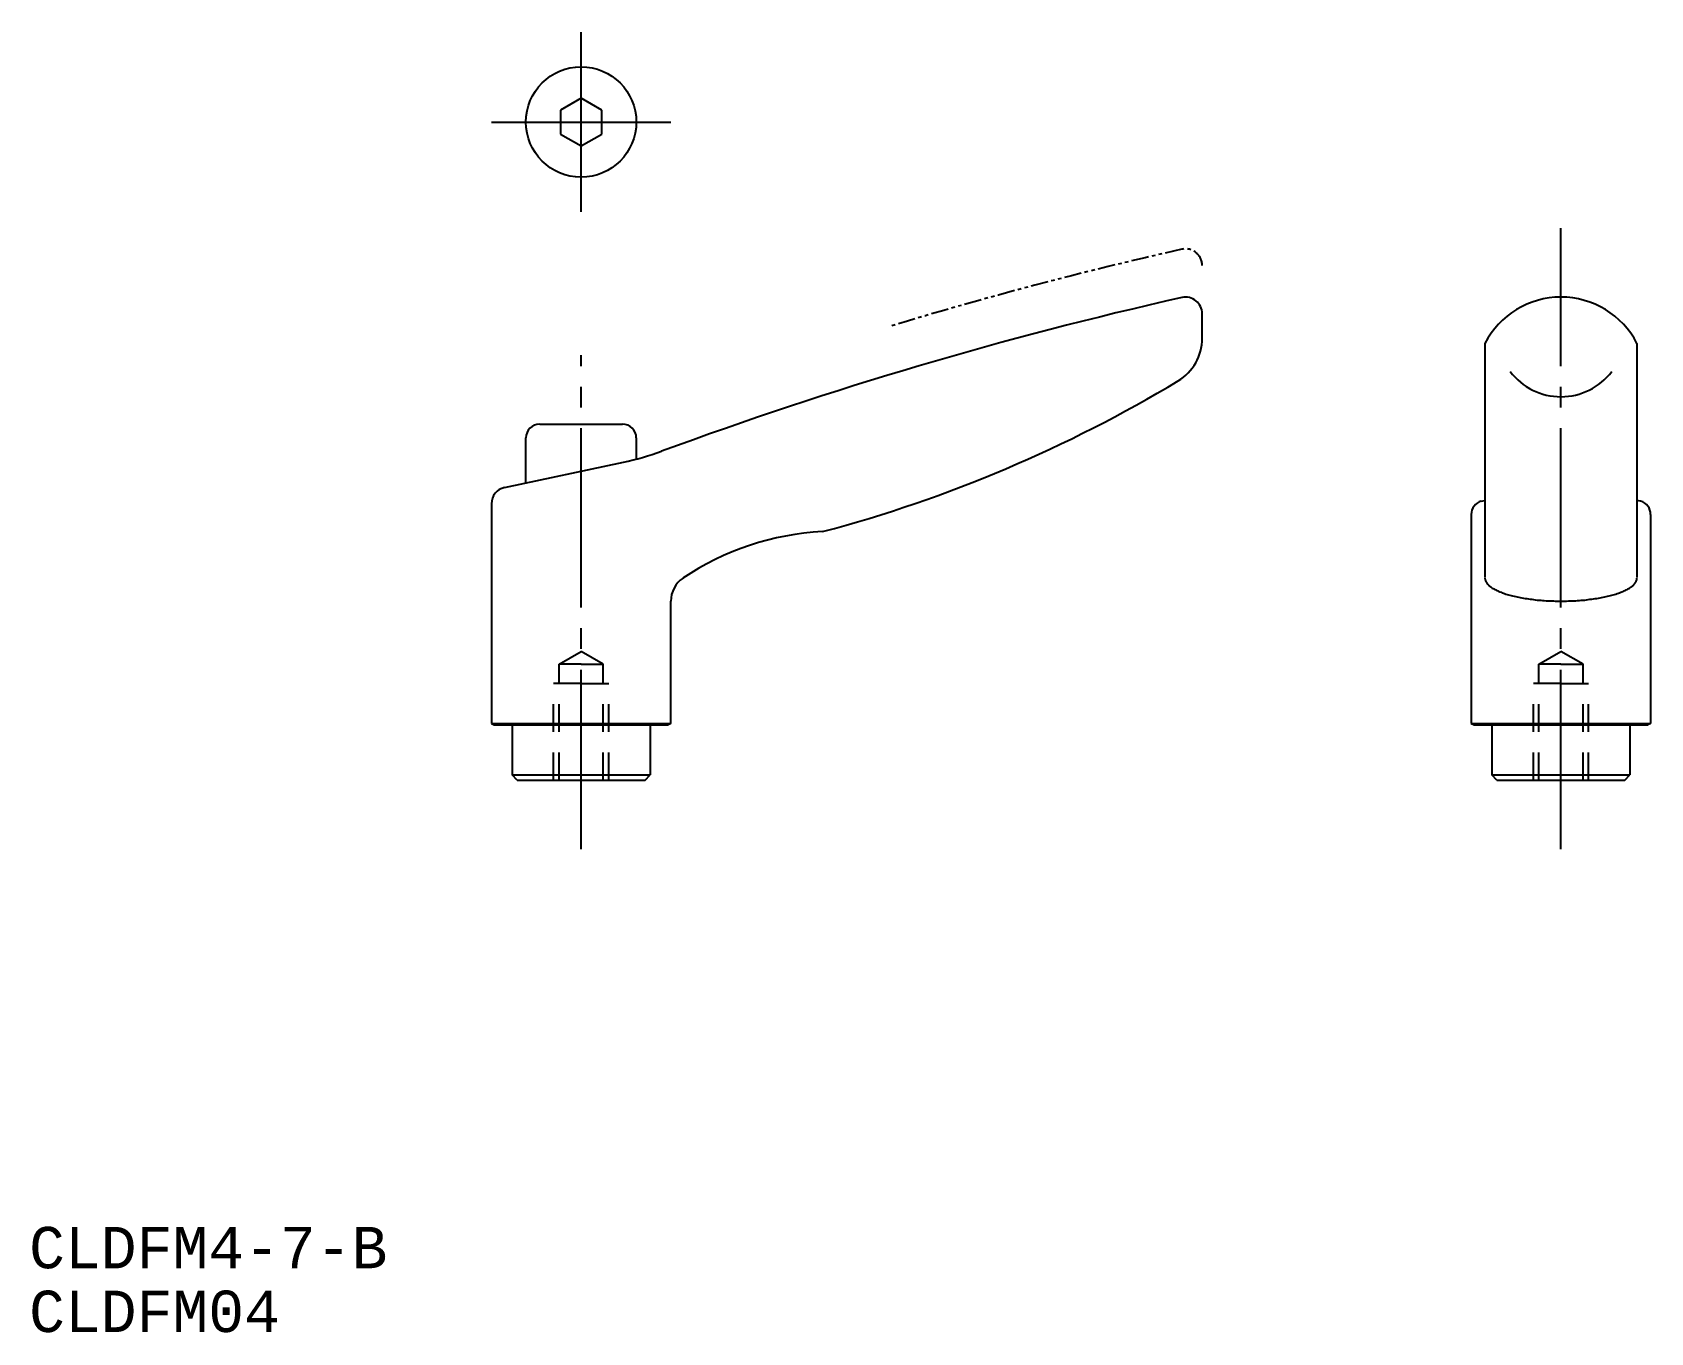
# Model space of a CAD drawing. Extents: x 64 to 181, y 150 to 244.
import ezdxf

# ---------------------------------------------------------------- set-up
doc = ezdxf.new("R2010")
doc.units = 0
for name, pattern in [('CENTER', [17.5, 13, -1.5, 1.5, -1.5]), ('DASHED', [3.5, 2, -1.5]), ('PHANTOM', [2.5, 1.25, -0.25, 0.25, -0.25, 0.25, -0.25])]:
    doc.linetypes.add(name, pattern=pattern)
doc.layers.get('0').update_dxf_attribs({"linetype": 'CONTINUOUS'})
doc.layers.add('CENTER', color=1, linetype='CENTER')
doc.styles.add('EASYDRAW_FONT', font='monotxt', dxfattribs={"height": 1, "bigfont": 'bigfont'})

msp = doc.modelspace()

# ---------------------------------------------------------------- linework, layer by layer
at = {"color": 7, "linetype": 'CONTINUOUS'}
for p, q in [((103.59, 239.51), (102.09, 238.64)), ((105.09, 238.64), (103.59, 239.51)), ((102.09, 238.64), (102.09, 236.91)), ((105.09, 236.91), (105.09, 238.64)), ((102.09, 236.91), (103.59, 236.05)), ((103.59, 236.05), (105.09, 236.91)), ((148.59, 222.1), (148.59, 223.89)), ((169.08, 221.74), (169.08, 204.76)), ((180.09, 221.74), (180.09, 204.76)), ((100.59, 215.89), (106.59, 215.89)), ((99.59, 211.62), (99.59, 214.89)), ((107.59, 214.89), (107.59, 213.35)), ((98.04, 211.29), (106.66, 213.12)), ((97.09, 210.12), (97.09, 194.18)), ((168.82, 210.3), (169.08, 210.36)), ((180.36, 210.3), (180.09, 210.36)), ((168.09, 209.34), (168.09, 194.18)), ((181.09, 209.34), (181.09, 194.18)), ((110.09, 194.18), (110.09, 203.06)), ((97.09, 194.18), (110.09, 194.18)), ((97.09, 194.18), (97.29, 194.09)), ((97.29, 194.09), (109.89, 194.09)), ((98.59, 194.09), (98.59, 190.46)), ((108.59, 194.09), (108.59, 190.46)), ((110.09, 194.18), (109.89, 194.09)), ((168.09, 194.18), (181.09, 194.18)), ((168.09, 194.18), (168.29, 194.09)), ((168.29, 194.09), (169.59, 194.09)), ((169.59, 194.09), (180.89, 194.09)), ((169.59, 194.09), (169.59, 190.46)), ((179.59, 194.09), (179.59, 190.46)), ((181.09, 194.18), (180.89, 194.09)), ((98.59, 190.46), (108.59, 190.46)), ((98.95, 190.09), (98.59, 190.46)), ((98.95, 190.09), (108.22, 190.09)), ((108.22, 190.09), (108.59, 190.46)), ((169.59, 190.46), (179.59, 190.46)), ((169.95, 190.09), (169.59, 190.46)), ((169.95, 190.09), (179.22, 190.09)), ((179.22, 190.09), (179.59, 190.46))]:
    msp.add_line(p, q, dxfattribs=at)
at = {"color": 3, "linetype": 'DASHED'}
for p, q in [((101.99, 198.49), (103.59, 199.41)), ((105.19, 198.49), (103.59, 199.41)), ((172.99, 198.49), (174.59, 199.41)), ((176.19, 198.49), (174.59, 199.41)), ((101.99, 190.09), (101.99, 198.49)), ((103.59, 198.49), (101.99, 198.49)), ((103.59, 198.49), (105.19, 198.49)), ((105.19, 190.09), (105.19, 198.49)), ((172.99, 190.09), (172.99, 198.49)), ((174.59, 198.49), (172.99, 198.49)), ((174.59, 198.49), (176.19, 198.49)), ((176.19, 190.09), (176.19, 198.49)), ((101.59, 190.09), (101.59, 197.09)), ((103.59, 197.09), (101.59, 197.09)), ((103.59, 197.09), (105.59, 197.09)), ((105.59, 190.09), (105.59, 197.09)), ((172.59, 190.09), (172.59, 197.09)), ((174.59, 197.09), (172.59, 197.09)), ((174.59, 197.09), (176.59, 197.09)), ((176.59, 190.09), (176.59, 197.09))]:
    msp.add_line(p, q, dxfattribs=at)
at = {"color": 7, "linetype": 'CONTINUOUS'}
msp.add_polyline3d([(169.08, 204.72, 0), (169.08, 204.68, 0), (169.09, 204.64, 0), (169.1, 204.6, 0), (169.11, 204.56, 0), (169.12, 204.52, 0), (169.14, 204.48, 0), (169.16, 204.44, 0), (169.19, 204.4, 0), (169.22, 204.36, 0), (169.25, 204.32, 0), (169.28, 204.28, 0), (169.32, 204.24, 0), (169.36, 204.2, 0), (169.41, 204.16, 0), (169.45, 204.12, 0), (169.5, 204.09, 0), (169.56, 204.05, 0), (169.61, 204.01, 0), (169.67, 203.97, 0), (169.73, 203.94, 0), (169.8, 203.9, 0), (169.87, 203.87, 0), (169.94, 203.83, 0), (170.01, 203.8, 0), (170.09, 203.76, 0), (170.17, 203.73, 0), (170.25, 203.7, 0), (170.33, 203.67, 0), (170.42, 203.64, 0), (170.51, 203.6, 0), (170.6, 203.57, 0), (170.69, 203.55, 0), (170.79, 203.52, 0), (170.89, 203.49, 0), (170.99, 203.46, 0), (171.09, 203.44, 0), (171.2, 203.41, 0), (171.31, 203.39, 0), (171.42, 203.36, 0), (171.53, 203.34, 0), (171.64, 203.32, 0), (171.76, 203.3, 0), (171.87, 203.28, 0), (171.99, 203.26, 0), (172.11, 203.24, 0), (172.23, 203.22, 0), (172.36, 203.2, 0), (172.48, 203.19, 0), (172.61, 203.17, 0), (172.73, 203.16, 0), (172.86, 203.14, 0), (172.99, 203.13, 0), (173.12, 203.12, 0), (173.25, 203.11, 0), (173.38, 203.1, 0), (173.51, 203.09, 0), (173.65, 203.08, 0), (173.78, 203.08, 0), (173.91, 203.07, 0), (174.05, 203.07, 0), (174.18, 203.06, 0), (174.32, 203.06, 0), (174.45, 203.06, 0), (174.59, 203.06, 0), (174.72, 203.06, 0), (174.86, 203.06, 0), (174.99, 203.06, 0), (175.13, 203.07, 0), (175.26, 203.07, 0), (175.4, 203.08, 0), (175.53, 203.08, 0), (175.66, 203.09, 0), (175.79, 203.1, 0), (175.93, 203.11, 0), (176.06, 203.12, 0), (176.19, 203.13, 0), (176.31, 203.14, 0), (176.44, 203.16, 0), (176.57, 203.17, 0), (176.69, 203.19, 0), (176.82, 203.2, 0), (176.94, 203.22, 0), (177.06, 203.24, 0), (177.18, 203.26, 0), (177.3, 203.28, 0), (177.42, 203.3, 0), (177.53, 203.32, 0), (177.65, 203.34, 0), (177.76, 203.36, 0), (177.87, 203.39, 0), (177.97, 203.41, 0), (178.08, 203.44, 0), (178.18, 203.46, 0), (178.28, 203.49, 0), (178.38, 203.52, 0), (178.48, 203.55, 0), (178.57, 203.57, 0), (178.67, 203.6, 0), (178.76, 203.64, 0), (178.84, 203.67, 0), (178.93, 203.7, 0), (179.01, 203.73, 0), (179.09, 203.76, 0), (179.16, 203.8, 0), (179.24, 203.83, 0), (179.31, 203.87, 0), (179.38, 203.9, 0), (179.44, 203.94, 0), (179.5, 203.97, 0), (179.56, 204.01, 0), (179.62, 204.05, 0), (179.67, 204.09, 0), (179.72, 204.12, 0), (179.77, 204.16, 0), (179.81, 204.2, 0), (179.86, 204.24, 0), (179.89, 204.28, 0), (179.93, 204.32, 0), (179.96, 204.36, 0), (179.99, 204.4, 0), (180.01, 204.44, 0), (180.03, 204.48, 0), (180.05, 204.52, 0), (180.07, 204.56, 0), (180.08, 204.6, 0), (180.09, 204.64, 0), (180.09, 204.68, 0), (180.09, 204.72, 0)], dxfattribs=at)
msp.add_circle((103.59, 237.78), 4, dxfattribs=at)
at = {"color": 3, "linetype": 'PHANTOM'}
for centre, radius, start, end in [((213.08, -64.1), 300, 102.6995, 106.8885), ((147.39, 227.39), 1.2, 0, 102.3202)]:
    msp.add_arc(centre, radius, start, end, dxfattribs=at)
at = {"color": 7, "linetype": 'CONTINUOUS'}
for centre, radius, start, end in [((213.08, -67.6), 300, 102.6995, 110.2164), ((147.39, 223.89), 1.2, 0, 102.3202), ((174.59, 218.89), 6.2, 27.3186, 152.6814), ((144.99, 222.1), 3.6, 301.0292, 0), ((174.59, 222.47), 4.6, 216.9899, 323.0101), ((95.3, 304.71), 100, 284.9466, 301.0292), ((100.59, 214.89), 1, 90, 180), ((106.59, 214.89), 1, 0, 90), ((102.5, 232.69), 20, 282, 290.2164), ((98.29, 210.12), 1.2, 102, 180), ((169.09, 209.34), 1, 105.7247, 180), ((180.09, 209.34), 1, 0, 74.2753), ((122.12, 188.12), 20, 92.9684, 123.8858), ((112.09, 203.06), 2, 123.8858, 180)]:
    msp.add_arc(centre, radius, start, end, dxfattribs=at)
at = {"layer": 'CENTER', "color": 1, "linetype": 'CENTER'}
for p, q in [((103.59, 231.28), (103.59, 244.28)), ((97.09, 237.78), (110.09, 237.78)), ((174.59, 185.09), (174.59, 230.09)), ((103.59, 185.09), (103.59, 220.89))]:
    msp.add_line(p, q, dxfattribs=at)

# ---------------------------------------------------------------- texts
at = {"color": 7, "style": 'EASYDRAW_FONT'}
for s, p in [('CLDFM4-7-B', (63.59, 154.71)), ('CLDFM04', (63.59, 150.09))]:
    msp.add_text(s, height=3, dxfattribs=at).set_placement(p)

doc.saveas('drawing.dxf')
